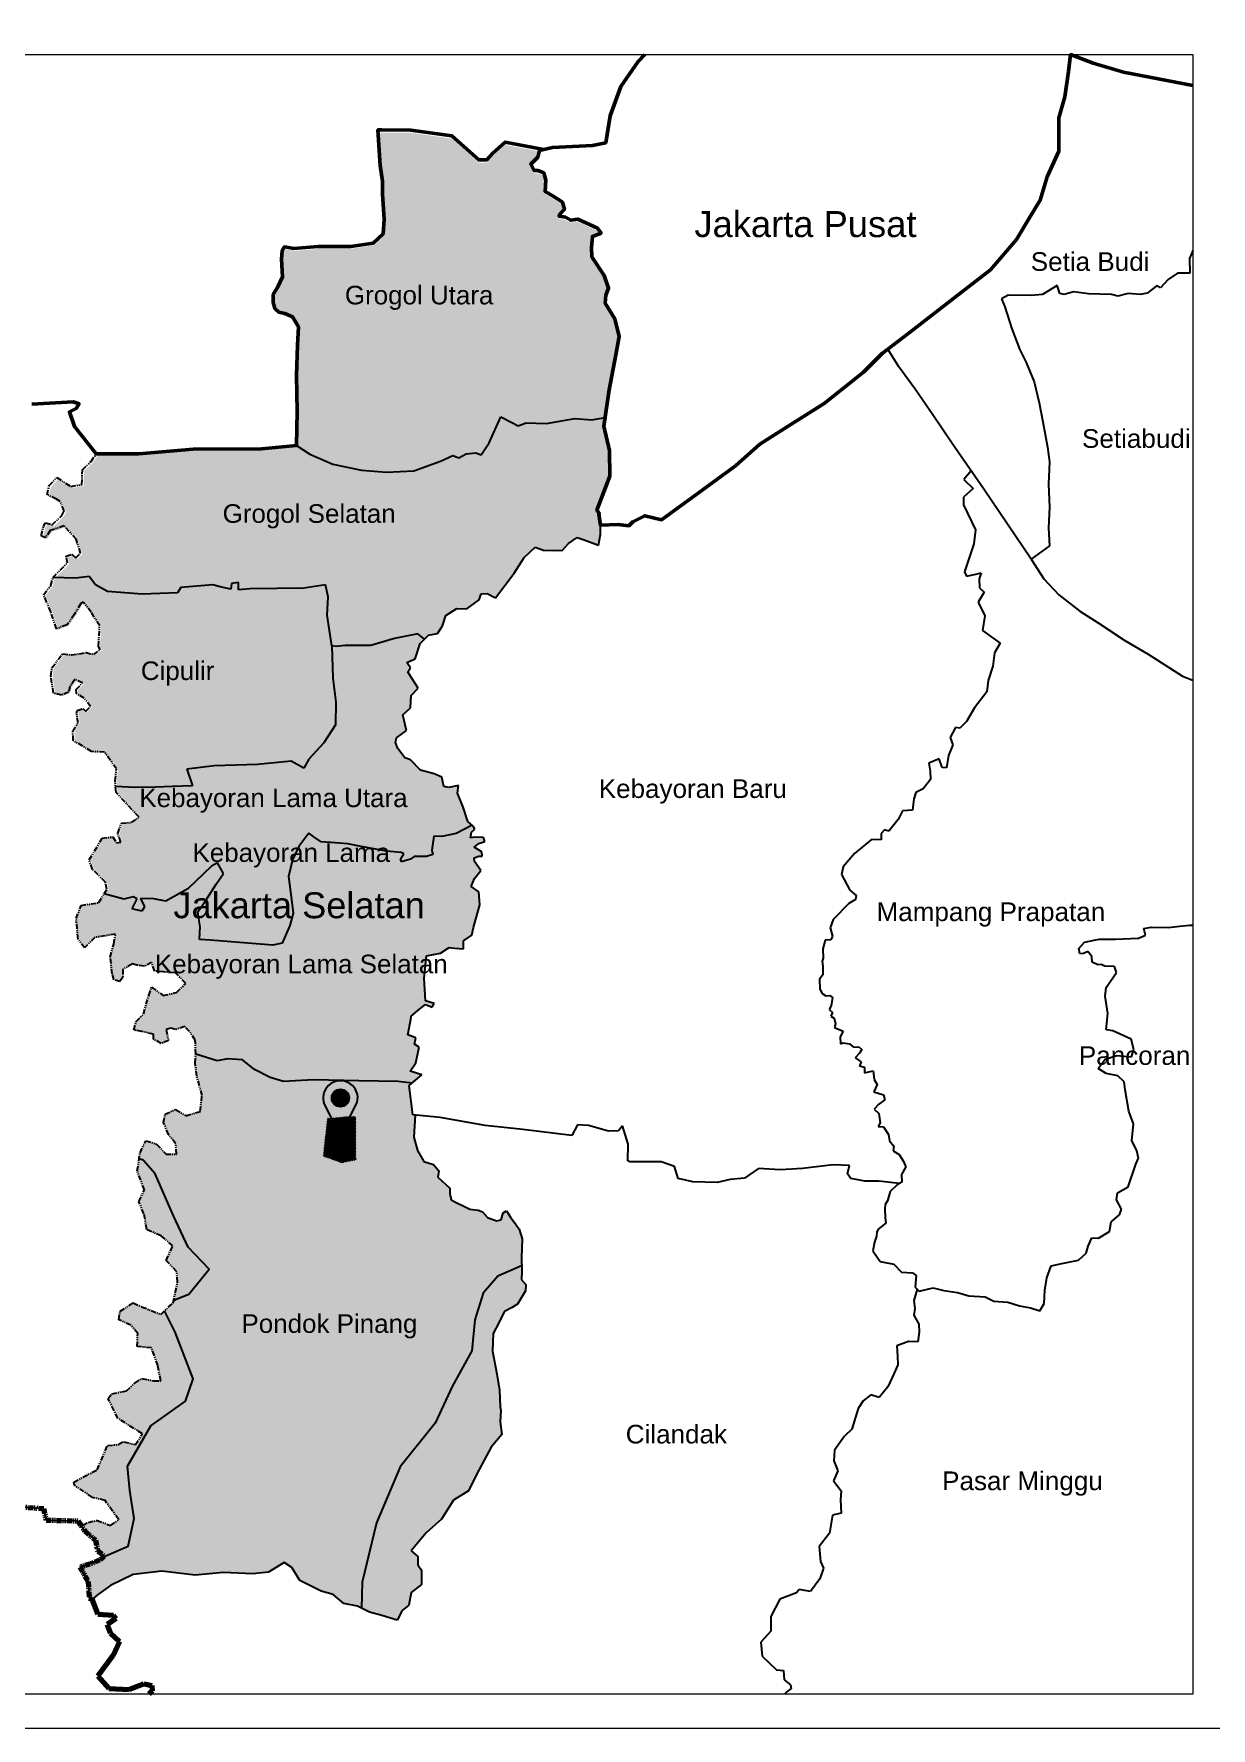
# Model space of a CAD drawing. Header units: millimetres. Extents: x 1190 to 1865, y 1371 to 1788.
# Drawn here: x 1344.4 to 1487.5, y 1370.9 to 1576.7 of the extents above; entities that cross this region are included whole.
import ezdxf

# ---------------------------------------------------------------- set-up
doc = ezdxf.new("R2010")
doc.units = ezdxf.units.MM
doc.header["$MEASUREMENT"] = 0
doc.linetypes.add('ACAD_ISO14W100', pattern=[24, 12, -3, 0, -3, 0, -3, 0, -3])
doc.linetypes.add('PHANTOM2', pattern=[1.25, 0.625, -0.125, 0.125, -0.125, 0.125, -0.125])
for name, color, linetype in [('Batas Desa', 7, 'ACAD_ISO14W100'), ('Batas Wilayah', 7, 'PHANTOM2'), ('Bbatas Provinsi', 7, 'PHANTOM2')]:
    doc.layers.add(name, color=color, linetype=linetype)
doc.layers.add('Batas Luar', color=7, linetype='Continuous', lineweight=20)
doc.styles.get("Standard").update_dxf_attribs({"font": 'arial.ttf'})

msp = doc.modelspace()

# ---------------------------------------------------------------- hatches: boundary and pattern name
h = msp.add_hatch(color=3)
h.dxf.hatch_style = 1
h.paths.add_polyline_path([(1415.48, 1539.74), (1414.96, 1541.85), (1413.76, 1543.77), (1413.86, 1544.75), (1414.19, 1545.58), (1413.67, 1547.11), (1412.17, 1549.39), (1412.14, 1550.5), (1412.23, 1551.85), (1413.27, 1552.24), (1412.84, 1552.83), (1410.48, 1553.93), (1409.62, 1553.81), (1408.97, 1554.17), (1408.21, 1554.3), (1408.33, 1554.57), (1408.85, 1555.12), (1408.61, 1555.98), (1407.5, 1556.73), (1406.52, 1557.29), (1406.61, 1558.67), (1406.33, 1559.52), (1405.63, 1559.8), (1405.2, 1559.8), (1404.77, 1560.57), (1405.63, 1561.45), (1405.9, 1562.46), (1404.2, 1562.78), (1401.68, 1563.25), (1400.16, 1561.88), (1399.44, 1561.11), (1398.47, 1561.1), (1395.22, 1564.02), (1390.24, 1564.72), (1386.75, 1564.74), (1386.27, 1564.74), (1386.55, 1560.4), (1386.81, 1558.51), (1386.83, 1556.95), (1387.02, 1553.92), (1386.91, 1552.16), (1385.68, 1551.05), (1382.98, 1550.63), (1379.04, 1550.63), (1376.09, 1550.37), (1374.95, 1550.56), (1374.68, 1550.15), (1374.6, 1549.1), (1374.72, 1546.95), (1374.16, 1545.72), (1373.6, 1544.81), (1373.6, 1543.83), (1373.77, 1543.13), (1374.26, 1542.68), (1375, 1542.5), (1375.94, 1542.12), (1376.65, 1540.89), (1376.54, 1538.69), (1376.41, 1535.03), (1376.48, 1530.65), (1376.4, 1526.55), (1378.03, 1525.49), (1380.81, 1524.28), (1384.29, 1523.56), (1387.29, 1523.29), (1390.6, 1523.49), (1393.84, 1524.64), (1395.32, 1525.32), (1396.05, 1525.03), (1396.97, 1525.52), (1398.12, 1525.67), (1398.76, 1525.41), (1399.75, 1526.88), (1401.16, 1529.99), (1402.48, 1529.33), (1403.23, 1528.94), (1404.23, 1529.29), (1406.7, 1529.2), (1410.11, 1529.8), (1412.17, 1529.64), (1413.76, 1529.95), (1414.27, 1533.27), (1415.08, 1537.5)])
h.paths.add_polyline_path([(1413.22, 1516.88), (1413, 1518.22), (1413.05, 1518.35), (1412.79, 1518.71), (1414.34, 1522.82), (1414.31, 1525.95), (1413.6, 1528.9), (1413.76, 1529.95), (1412.17, 1529.64), (1410.11, 1529.8), (1406.7, 1529.2), (1404.23, 1529.29), (1403.23, 1528.94), (1402.48, 1529.33), (1401.16, 1529.99), (1399.75, 1526.88), (1398.76, 1525.41), (1398.12, 1525.67), (1396.97, 1525.52), (1396.05, 1525.03), (1395.32, 1525.32), (1393.84, 1524.64), (1390.6, 1523.49), (1387.29, 1523.29), (1384.29, 1523.56), (1380.81, 1524.28), (1378.03, 1525.49), (1376.4, 1526.55), (1372.16, 1526.15), (1363.92, 1526.08), (1357.32, 1525.55), (1352.16, 1525.52), (1351.55, 1524.61), (1350.5, 1523.62), (1350.44, 1521.81), (1349.1, 1521.58), (1347.41, 1522.68), (1346.48, 1521.69), (1346.24, 1520.59), (1347.35, 1520.06), (1347.82, 1519.77), (1348.32, 1518.62), (1348.02, 1518.07), (1346.86, 1516.94), (1346.05, 1517.2), (1345.8, 1516.73), (1345.51, 1515.6), (1346.02, 1515.38), (1346.6, 1516.25), (1348.32, 1516.8), (1349.74, 1515.2), (1350.29, 1513.52), (1349.7, 1512.94), (1349.23, 1513.37), (1348.53, 1513.15), (1348.68, 1512.32), (1346.94, 1510.59), (1349.65, 1510.48), (1351.3, 1510.68), (1352.07, 1509.69), (1353.53, 1508.86), (1357.75, 1508.56), (1362.01, 1508.71), (1362.4, 1509.35), (1366.3, 1509.66), (1367.19, 1509.44), (1368.45, 1509.17), (1368.54, 1509.86), (1369.38, 1509.95), (1369.38, 1509.08), (1370.78, 1509.19), (1377.32, 1509.3), (1379.93, 1509.66), (1380.26, 1508.22), (1380.15, 1506.01), (1380.7, 1502.31), (1381.21, 1502.22), (1382.32, 1502.35), (1383.73, 1502.35), (1385.43, 1502.35), (1388.29, 1503.19), (1391.11, 1503.76), (1391.9, 1503.09), (1392.41, 1503.61), (1393.47, 1503.8), (1394.07, 1504.7), (1394.47, 1505.99), (1395.83, 1506.82), (1397.03, 1506.76), (1398.52, 1507.86), (1398.75, 1508.58), (1399.48, 1508.65), (1400.51, 1508.09), (1402.76, 1511.1), (1403.96, 1512.97), (1405.29, 1514.23), (1406.31, 1513.87), (1408.57, 1513.83), (1409.33, 1514.69), (1410.39, 1515.42), (1411.25, 1515.12), (1412.98, 1514.46), (1413.21, 1515.79)])
h.paths.add_polyline_path([(1380.7, 1502.31), (1380.15, 1506.01), (1380.26, 1508.22), (1379.93, 1509.66), (1377.32, 1509.3), (1370.78, 1509.19), (1369.38, 1509.08), (1369.38, 1509.95), (1368.54, 1509.86), (1368.45, 1509.17), (1367.19, 1509.44), (1366.3, 1509.66), (1362.4, 1509.35), (1362.01, 1508.71), (1357.75, 1508.56), (1353.53, 1508.86), (1352.07, 1509.69), (1351.3, 1510.68), (1349.65, 1510.48), (1346.94, 1510.59), (1346.69, 1509.61), (1345.81, 1508.52), (1346.69, 1506.4), (1347.34, 1504.36), (1348.65, 1504.84), (1349.53, 1506.11), (1350.29, 1507.42), (1350.59, 1507.61), (1351.57, 1506.37), (1352.59, 1504.73), (1352.44, 1502.25), (1352.66, 1501.82), (1351.86, 1501.27), (1350.91, 1501.49), (1350.15, 1501.34), (1349.16, 1501.2), (1348.11, 1501.34), (1346.81, 1499.64), (1346.69, 1498.6), (1347, 1496.55), (1347.98, 1496.34), (1348.83, 1496.68), (1349, 1497.36), (1349.58, 1498.23), (1350.52, 1497.81), (1349.75, 1497.03), (1349.77, 1496.53), (1350.73, 1495.95), (1351.49, 1494.96), (1350.91, 1494.38), (1350.56, 1494.73), (1349.86, 1494.49), (1349.8, 1494.15), (1349.98, 1492.98), (1349.34, 1492), (1349.4, 1490.84), (1351.61, 1489.5), (1353.18, 1489.44), (1354.63, 1487.41), (1354.45, 1485.96), (1354.51, 1485.26), (1356.91, 1485.14), (1359.38, 1485.21), (1361.41, 1485.27), (1363.81, 1485.34), (1363.12, 1487.36), (1366.44, 1487.78), (1371.68, 1487.94), (1375.78, 1488.36), (1377.29, 1487.49), (1377.92, 1488.57), (1379.74, 1490.58), (1381.15, 1492.72), (1381.17, 1495.47), (1380.8, 1498.38)])
h.paths.add_polyline_path([(1396.01, 1485.4), (1394.85, 1485.14), (1394.26, 1485.3), (1394, 1486.4), (1393.1, 1486.83), (1391.41, 1487.25), (1390.2, 1488.51), (1389.51, 1488.72), (1388.67, 1489.89), (1388.4, 1490.62), (1388.51, 1491.15), (1389.72, 1492.05), (1389.3, 1493.95), (1390.21, 1494.79), (1390.29, 1496.27), (1391.12, 1497.19), (1390.4, 1498.29), (1389.9, 1499.14), (1390.23, 1499.64), (1389.77, 1500.28), (1390.77, 1500.71), (1391.39, 1502.58), (1391.9, 1503.09), (1391.11, 1503.76), (1388.29, 1503.19), (1385.43, 1502.35), (1383.73, 1502.35), (1382.32, 1502.35), (1381.21, 1502.22), (1380.7, 1502.31), (1380.8, 1498.38), (1381.17, 1495.47), (1381.15, 1492.72), (1379.74, 1490.58), (1377.92, 1488.57), (1377.29, 1487.49), (1375.78, 1488.36), (1371.68, 1487.94), (1366.44, 1487.78), (1363.12, 1487.36), (1363.81, 1485.34), (1361.41, 1485.27), (1359.38, 1485.21), (1356.91, 1485.14), (1354.51, 1485.26), (1354.57, 1484.57), (1357.36, 1481.56), (1356.43, 1480.92), (1355.21, 1480.86), (1354.81, 1479.59), (1355.15, 1478.54), (1354.63, 1478.48), (1354.17, 1479.18), (1352.89, 1479), (1351.32, 1476.39), (1351.72, 1475.23), (1353.29, 1473.72), (1353.47, 1472.85), (1353.12, 1472.28), (1355.51, 1471.65), (1356.62, 1471.94), (1357.15, 1471.68), (1356.54, 1470.46), (1357.68, 1470.21), (1358.03, 1470.72), (1357.52, 1471.72), (1359.16, 1471.7), (1360.59, 1471.4), (1363.25, 1472.92), (1366.1, 1475.62), (1366.84, 1476.05), (1367.59, 1474.76), (1366.7, 1473.44), (1365.46, 1471.57), (1364.48, 1470.1), (1364.77, 1468.28), (1364.65, 1466.78), (1366.01, 1466.67), (1369.98, 1466.36), (1373.56, 1466.08), (1374.68, 1466.34), (1375.59, 1468.44), (1376.02, 1469.93), (1375.85, 1471.28), (1375.45, 1474.39), (1375.93, 1476.42), (1376.71, 1478.02), (1377.89, 1479.65), (1378.49, 1479.21), (1379.38, 1478.56), (1381.07, 1478.45), (1382.62, 1478.34), (1384.03, 1478.07), (1387.3, 1477.44), (1389.09, 1477.3), (1389.39, 1477.11), (1389.02, 1476.51), (1389.11, 1476.18), (1390.23, 1476.5), (1390.65, 1476.81), (1392.14, 1476.82), (1392.93, 1477.04), (1392.79, 1477.57), (1393.05, 1479.25), (1393.99, 1479.24), (1395.76, 1479.59), (1397.68, 1480.59), (1397.17, 1481.06), (1396.59, 1482.76), (1395.9, 1484.45)])
h = msp.add_hatch(color=3)
h.dxf.hatch_style = 1
h.paths.add_polyline_path([(1392.13, 1464.74), (1393.82, 1465.06), (1394.88, 1465.75), (1395.52, 1465.64), (1396.63, 1465.59), (1396.63, 1466.54), (1397.63, 1467.23), (1397.85, 1468.16), (1398.6, 1470.91), (1398.49, 1472.49), (1397.54, 1473.13), (1397.96, 1474.13), (1398.75, 1475.09), (1397.96, 1476.2), (1397.91, 1476.62), (1398.49, 1476.83), (1398.91, 1476.83), (1398.86, 1477.36), (1397.91, 1477.94), (1398.49, 1478.36), (1399.23, 1478.63), (1399.07, 1479.1), (1397.96, 1479.16), (1397.48, 1479.05), (1397.59, 1479.74), (1398.01, 1480.11), (1397.8, 1480.48), (1397.68, 1480.59), (1395.75, 1479.59), (1393.98, 1479.23), (1393.04, 1479.25), (1392.77, 1477.56), (1392.91, 1477.03), (1392.12, 1476.81), (1390.62, 1476.79), (1390.2, 1476.48), (1389.08, 1476.16), (1388.98, 1476.49), (1389.36, 1477.1), (1389.05, 1477.29), (1387.25, 1477.42), (1383.97, 1478.06), (1382.56, 1478.33), (1381.01, 1478.44), (1379.31, 1478.56), (1378.42, 1479.2), (1377.81, 1479.64), (1376.62, 1478.01), (1375.84, 1476.4), (1375.36, 1474.37), (1375.76, 1471.24), (1375.94, 1469.89), (1375.51, 1468.39), (1374.59, 1466.28), (1373.46, 1466.02), (1369.87, 1466.3), (1365.88, 1466.62), (1364.52, 1466.72), (1364.64, 1468.23), (1364.34, 1470.06), (1365.33, 1471.54), (1366.58, 1473.41), (1367.47, 1474.74), (1366.72, 1476.03), (1365.98, 1475.6), (1363.11, 1472.88), (1360.44, 1471.36), (1359, 1471.66), (1357.36, 1471.69), (1357.87, 1470.68), (1357.52, 1470.16), (1356.37, 1470.42), (1356.98, 1471.64), (1356.46, 1471.9), (1355.34, 1471.62), (1352.94, 1472.25), (1352.3, 1471.19), (1350.14, 1470.84), (1349.55, 1469.26), (1349.79, 1466.76), (1350.55, 1465.68), (1351.83, 1466.96), (1354.34, 1467.37), (1354.11, 1466.15), (1353.7, 1464.57), (1353.93, 1462.53), (1354.11, 1461.83), (1354.87, 1461.6), (1355.22, 1462.12), (1355.22, 1463.06), (1356.38, 1463.76), (1356.91, 1463.58), (1357.84, 1463.46), (1358.72, 1463.93), (1359.07, 1462.88), (1360.12, 1462.76), (1361.64, 1462.65), (1362.86, 1461.37), (1361.76, 1460.26), (1360.12, 1459.91), (1358.72, 1460.9), (1358.37, 1459.91), (1357.73, 1457.63), (1356.85, 1456.76), (1356.56, 1455.71), (1357.55, 1455.54), (1358.95, 1455.19), (1358.95, 1454.6), (1359.89, 1454.08), (1360.76, 1454.43), (1360.47, 1455.77), (1361.05, 1455.94), (1361.64, 1455.77), (1362.75, 1456.12), (1363.33, 1455.54), (1364.03, 1454.49), (1364.09, 1452.77), (1366.7, 1451.95), (1367.96, 1452.19), (1369.77, 1452.1), (1371.22, 1450.93), (1373.14, 1449.95), (1374.76, 1449.45), (1378.41, 1449.65), (1383.89, 1449.54), (1388.69, 1449.45), (1390.37, 1449.25), (1391.56, 1450.28), (1390.13, 1450.7), (1390.82, 1451.71), (1391.24, 1453.61), (1390.66, 1453.98), (1390.82, 1454.77), (1389.87, 1455.14), (1390.22, 1456.97), (1390.27, 1457.39), (1391.33, 1458.29), (1392.02, 1458.82), (1392.81, 1458.5), (1393.08, 1458.92), (1392.02, 1459.24), (1391.86, 1461.99)])
h = msp.add_hatch(color=1)
h.dxf.hatch_style = 1
h.paths.add_polyline_path([(1383.71, 1446.94, 1.282095), (1379.63, 1446.94), (1381.67, 1442.85)])
h.paths.add_polyline_path([(1380.61, 1447.45, -1), (1382.72, 1447.45, -1)], flags=16)
at = {"true_color": 0xffffff}
h = msp.add_hatch(color=7, dxfattribs=at)
h.dxf.hatch_style = 1
h.paths.add_polyline_path([(1380.61, 1447.45, 1), (1382.72, 1447.45, 1)])
at = {"layer": 'Batas Wilayah', "linetype": 'ByBlock'}
h = msp.add_hatch(color=3, dxfattribs=at)
h.dxf.hatch_style = 1
h.paths.add_polyline_path([(1399, 1423.72), (1400.78, 1425.8), (1403.69, 1427.05), (1403.67, 1428.01), (1403.77, 1430.32), (1403.39, 1431.5), (1403.02, 1432.04), (1402.34, 1432.98), (1401.84, 1433.74), (1401.44, 1433.51), (1401.21, 1432.65), (1400.64, 1432.52), (1399.55, 1432.91), (1398.94, 1433.61), (1398.41, 1433.81), (1397.38, 1433.94), (1396.73, 1434.28), (1395.73, 1434.74), (1395.12, 1435.07), (1394.97, 1435.83), (1394.95, 1436.5), (1393.52, 1437.85), (1393.62, 1438.61), (1392.97, 1439.38), (1391.82, 1439.74), (1391.02, 1441.07), (1390.58, 1442.7), (1390.75, 1445.39), (1390.45, 1445.41), (1390.02, 1448.96), (1390.37, 1449.25), (1388.69, 1449.45), (1383.89, 1449.54), (1378.41, 1449.65), (1374.76, 1449.45), (1373.14, 1449.95), (1371.22, 1450.93), (1369.77, 1452.1), (1367.96, 1452.19), (1366.7, 1451.95), (1364.09, 1452.77), (1364.03, 1451.67), (1364.21, 1450.09), (1364.85, 1447.74), (1364.62, 1445.82), (1362.87, 1445.29), (1361.64, 1446.05), (1360.36, 1445.47), (1360.18, 1444.48), (1360.76, 1443.02), (1361.64, 1441.91), (1361.76, 1440.63), (1360.47, 1440.63), (1359.31, 1441.85), (1358.02, 1442.26), (1357.32, 1440.8), (1357.2, 1440.07), (1357.71, 1439.9), (1359.16, 1438.25), (1361.37, 1433.15), (1363.16, 1429.33), (1365.71, 1426.64), (1363.23, 1423.61), (1361.72, 1422.99), (1361.36, 1422.71), (1361.32, 1422.56), (1360.3, 1421.6), (1361.58, 1418.99), (1363.79, 1413.32), (1362.82, 1410.63), (1358.61, 1407.6), (1355.79, 1402.71), (1356.06, 1399.75), (1356.61, 1396.37), (1355.86, 1393), (1352.97, 1391.75), (1352.39, 1391.28), (1351.23, 1390.81), (1350, 1390.45), (1351.01, 1388.69), (1351.12, 1386.67), (1351.48, 1386.5), (1351.9, 1386.88), (1352.13, 1387.09), (1353.74, 1388.22), (1356.49, 1389.57), (1359.98, 1389.94), (1364.02, 1389.46), (1367.44, 1389.8), (1370.99, 1389.64), (1372.93, 1389.85), (1374.81, 1391.03), (1375.78, 1390.39), (1376.75, 1388.83), (1379.33, 1387.54), (1380.78, 1387.11), (1382.07, 1386.04), (1383.74, 1385.71), (1384.22, 1385.46), (1384.29, 1388.62), (1386.07, 1395.83), (1388.91, 1402.63), (1393.17, 1407.93), (1395.26, 1412.38), (1397.65, 1416.72), (1398, 1420.5)])
at = {"layer": 'Batas Wilayah'}
h = msp.add_hatch(dxfattribs=at)
h.set_pattern_fill('ANSI31', color=8, scale=0.990181)
h.set_pattern_definition([(45, (7008.30723, -625.32569), (-0.0875204383, 0.0875204383), [])])
h.paths.add_polyline_path([(1383.56, 1445.2), (1382.51, 1445.2), (1380.11, 1444.96), (1379.61, 1440.4), (1381.83, 1439.6), (1383.56, 1439.97)])
at = {"layer": 'Batas Wilayah', "true_color": 0xf8d731}
h = msp.add_hatch(color=40, dxfattribs=at)
h.dxf.hatch_style = 1
h.paths.add_polyline_path([(1363.16, 1429.33), (1361.37, 1433.15), (1359.16, 1438.25), (1357.71, 1439.9), (1357.2, 1440.07), (1356.97, 1438.59), (1357.85, 1436.29), (1357.15, 1434.89), (1357.79, 1433.38), (1358.14, 1431.45), (1359.89, 1430.7), (1361.29, 1429.47), (1360.47, 1427.72), (1361.76, 1426.38), (1361.88, 1425.07), (1361.36, 1422.71), (1361.72, 1422.99), (1363.23, 1423.61), (1365.71, 1426.64)])
h = msp.add_hatch(color=40, dxfattribs=at)
h.dxf.hatch_style = 1
h.paths.add_polyline_path([(1399.98, 1405.03), (1401.27, 1406.57), (1401.1, 1408.11), (1401.18, 1409.48), (1401.1, 1409.91), (1401.01, 1411.97), (1400.67, 1413.94), (1400.15, 1416.68), (1400.24, 1418.82), (1400.94, 1420.13), (1401.23, 1420.83), (1401.61, 1421.5), (1402.45, 1421.96), (1403.18, 1422.42), (1404.15, 1424.04), (1404.19, 1424.8), (1403.69, 1425.37), (1403.71, 1426.44), (1403.69, 1427.05), (1400.78, 1425.8), (1399, 1423.72), (1398, 1420.5), (1397.65, 1416.72), (1395.26, 1412.38), (1393.17, 1407.93), (1388.91, 1402.63), (1386.07, 1395.83), (1384.29, 1388.62), (1384.22, 1385.46), (1385.19, 1384.96), (1386.7, 1384.59), (1388.58, 1383.99), (1389.17, 1385.18), (1389.98, 1385.82), (1390.25, 1387.38), (1391.54, 1388.35), (1391.54, 1390.07), (1391.06, 1390.71), (1391.06, 1391.73), (1390.25, 1392.43), (1392.08, 1394.63), (1393.97, 1396.29), (1395.43, 1398.6), (1397.23, 1399.71), (1398.26, 1401.77)])
h = msp.add_hatch(color=40, dxfattribs=at)
h.dxf.hatch_style = 1
h.paths.add_polyline_path([(1355.79, 1402.71), (1358.61, 1407.6), (1362.82, 1410.63), (1363.79, 1413.32), (1361.58, 1418.99), (1360.3, 1421.6), (1359.84, 1421.16), (1357.51, 1422.09), (1356.49, 1422.56), (1354.9, 1421.54), (1354.72, 1420.51), (1356.21, 1419.86), (1357.04, 1418.84), (1356.95, 1417.26), (1358.72, 1417.08), (1359.46, 1414.94), (1359.84, 1413.08), (1359, 1413.08), (1357.51, 1413.36), (1356.67, 1412.8), (1355.65, 1411.87), (1353.88, 1411.5), (1353.42, 1410.94), (1354.16, 1409.46), (1354.63, 1408.53), (1357.62, 1406.63), (1356.75, 1405.33), (1355.29, 1405.69), (1354.67, 1405.36), (1353.36, 1405.22), (1352.09, 1402.27), (1349.25, 1400.78), (1349.36, 1400.38), (1351.54, 1398.93), (1353.07, 1398.53), (1354.74, 1396.2), (1353.73, 1395.51), (1352.09, 1396.13), (1351, 1395.87), (1350.34, 1395.53), (1350.19, 1395.42), (1350.61, 1394.83), (1351.88, 1393.74), (1352.17, 1392.4), (1352.97, 1391.75), (1355.86, 1393), (1356.61, 1396.37), (1356.06, 1399.75)])

# ---------------------------------------------------------------- linework, layer by layer
for points in [[(1381.67, 1442.85), (1379.63, 1446.94)], [(1381.67, 1442.85), (1383.71, 1446.94)], [(1361.36, 1422.71), (1361.72, 1422.99), (1363.23, 1423.61), (1365.71, 1426.64), (1363.16, 1429.33), (1361.37, 1433.15), (1359.16, 1438.25), (1357.71, 1439.9), (1357.2, 1440.07)], [(1403.69, 1427.05), (1400.78, 1425.8), (1399, 1423.72), (1398, 1420.5), (1397.65, 1416.72), (1395.26, 1412.38), (1393.17, 1407.93), (1388.91, 1402.63), (1386.07, 1395.83), (1384.29, 1388.62), (1384.22, 1385.46)], [(1352.97, 1391.75), (1355.86, 1393), (1356.61, 1396.37), (1356.06, 1399.75), (1355.79, 1402.71), (1358.61, 1407.6), (1362.82, 1410.63), (1363.79, 1413.32), (1361.58, 1418.99), (1360.3, 1421.6)]]:
    msp.add_lwpolyline(points)
msp.add_circle((1381.67, 1447.45), 1.06)
msp.add_arc((1381.67, 1447.45), 2.1, 345.9066, 194.0934)
at = {"layer": 'Batas Desa', "ltscale": 100}
for points in [[(1406.41, 1562.7), (1404.23, 1563.11), (1401.7, 1563.58), (1400.17, 1562.21), (1399.45, 1561.44), (1398.47, 1561.43), (1395.21, 1564.36), (1390.21, 1565.06), (1386.7, 1565.08), (1386.22, 1565.08), (1386.5, 1560.73), (1386.77, 1558.83), (1386.79, 1557.26), (1386.97, 1554.22), (1386.86, 1552.46), (1385.63, 1551.33), (1382.92, 1550.92), (1378.96, 1550.92), (1376, 1550.65), (1374.86, 1550.85), (1374.59, 1550.43), (1374.5, 1549.37), (1374.63, 1547.22), (1374.06, 1545.99), (1373.5, 1545.07), (1373.5, 1544.09), (1373.68, 1543.39), (1374.17, 1542.93), (1374.91, 1542.75), (1375.86, 1542.37), (1376.56, 1541.14), (1376.46, 1538.92), (1376.32, 1535.25), (1376.39, 1530.85), (1376.32, 1526.74), (1377.95, 1525.68), (1380.74, 1524.46), (1384.24, 1523.73), (1387.25, 1523.47), (1390.57, 1523.66), (1393.83, 1524.81), (1395.31, 1525.5), (1396.04, 1525.21), (1396.97, 1525.7), (1398.12, 1525.85), (1398.77, 1525.59), (1399.76, 1527.07), (1401.18, 1530.2), (1402.5, 1529.53), (1403.26, 1529.13), (1404.25, 1529.49), (1406.73, 1529.4), (1410.17, 1530), (1412.23, 1529.84), (1413.83, 1530.15)], [(1391.88, 1503.18), (1391.08, 1503.85), (1388.25, 1503.29), (1385.38, 1502.44), (1383.68, 1502.44), (1382.26, 1502.44), (1381.14, 1502.31), (1380.63, 1502.4), (1380.07, 1506.11), (1380.19, 1508.34), (1379.86, 1509.78), (1377.24, 1509.41), (1370.67, 1509.3), (1369.26, 1509.19), (1369.26, 1510.07), (1368.42, 1509.98), (1368.33, 1509.28), (1367.06, 1509.55), (1366.18, 1509.78), (1362.26, 1509.46), (1361.87, 1508.83), (1357.59, 1508.67), (1353.35, 1508.97), (1351.88, 1509.81), (1351.11, 1510.81), (1349.46, 1510.6), (1346.73, 1510.71)], [(1380.63, 1502.4), (1380.73, 1498.45), (1381.1, 1495.53), (1381.08, 1492.77), (1379.67, 1490.62), (1377.84, 1488.6), (1377.21, 1487.52), (1375.7, 1488.39), (1371.57, 1487.97), (1366.32, 1487.81), (1362.98, 1487.39), (1363.67, 1485.36), (1361.27, 1485.29), (1359.22, 1485.23), (1356.74, 1485.16), (1354.34, 1485.28)], [(1397.68, 1480.59), (1395.75, 1479.59), (1393.98, 1479.23), (1393.04, 1479.25), (1392.77, 1477.56), (1392.91, 1477.03), (1392.12, 1476.81), (1390.62, 1476.79), (1390.2, 1476.48), (1389.08, 1476.16), (1388.98, 1476.49), (1389.36, 1477.1), (1389.05, 1477.29), (1387.25, 1477.42), (1383.97, 1478.06), (1382.56, 1478.33), (1381.01, 1478.44), (1379.31, 1478.56), (1378.42, 1479.2), (1377.81, 1479.64), (1376.62, 1478.01), (1375.84, 1476.4), (1375.36, 1474.37), (1375.76, 1471.24), (1375.94, 1469.89), (1375.51, 1468.39), (1374.59, 1466.28), (1373.46, 1466.02), (1369.87, 1466.3), (1365.88, 1466.62), (1364.52, 1466.72), (1364.64, 1468.23), (1364.34, 1470.06), (1365.33, 1471.54), (1366.58, 1473.41), (1367.47, 1474.74), (1366.72, 1476.03), (1365.98, 1475.6), (1363.11, 1472.88), (1360.44, 1471.36), (1359, 1471.66), (1357.36, 1471.69), (1357.87, 1470.68), (1357.52, 1470.16), (1356.37, 1470.42), (1356.98, 1471.64), (1356.46, 1471.9), (1355.34, 1471.62), (1352.94, 1472.25)], [(1390.37, 1449.25), (1388.69, 1449.45), (1383.89, 1449.54), (1378.41, 1449.65), (1374.76, 1449.45), (1373.14, 1449.95), (1371.22, 1450.93), (1369.77, 1452.1), (1367.96, 1452.19), (1366.7, 1451.95), (1364.09, 1452.77)]]:
    msp.add_lwpolyline(points, dxfattribs=at)
at = {"layer": 'Batas Luar'}
for points in [[(1568.21, 1579.26), (1271.22, 1579.26), (1271.22, 1370.89), (1568.21, 1370.89)], [(1275.58, 1574.22), (1485.26, 1574.22), (1485.26, 1375.01), (1275.58, 1375.01)]]:
    msp.add_lwpolyline(points, close=True, dxfattribs=at)
at = {"layer": 'Batas Wilayah', "color": 251, "linetype": 'ByBlock', "lineweight": 50, "ltscale": 3500, "true_color": 0x636466}
msp.add_lwpolyline([(1485.26, 1570.47), (1476.83, 1572.08), (1473.17, 1573.18), (1470.42, 1574.22), (1470.14, 1572.16), (1469.73, 1569.1), (1468.98, 1566.53), (1468.98, 1562.48), (1467.58, 1559.36), (1466.72, 1556.53), (1465.47, 1554.46), (1463.84, 1551.76), (1460.66, 1548.06), (1456.23, 1544.64), (1451.3, 1540.84), (1447.51, 1537.91), (1445.23, 1535.63), (1440.47, 1531.83), (1436.1, 1529.09), (1432.64, 1526.91), (1429.68, 1524.27), (1425.74, 1521.39), (1421.73, 1518.46), (1420.7, 1517.71), (1418.66, 1518.19), (1417.22, 1517.46), (1416.73, 1516.97), (1415.42, 1517.12), (1413.29, 1517.03), (1413.06, 1518.37), (1413.12, 1518.5), (1412.85, 1518.87), (1414.41, 1522.99), (1414.38, 1526.14), (1413.67, 1529.09), (1414.34, 1533.48), (1415.16, 1537.73), (1415.56, 1539.98), (1415.03, 1542.1), (1413.83, 1544.03), (1413.92, 1545.01), (1414.26, 1545.84), (1413.74, 1547.38), (1412.23, 1549.67), (1412.2, 1550.78), (1412.29, 1552.13), (1413.34, 1552.54), (1412.9, 1553.12), (1410.53, 1554.23), (1409.67, 1554.1), (1409.02, 1554.47), (1408.25, 1554.6), (1408.37, 1554.87), (1408.9, 1555.43), (1408.65, 1556.29), (1407.54, 1557.04), (1406.55, 1557.6), (1406.65, 1558.98), (1406.37, 1559.84), (1405.66, 1560.12), (1405.23, 1560.12), (1404.8, 1560.89), (1405.66, 1561.78), (1405.88, 1562.58), (1407.45, 1562.92), (1412.32, 1563.17), (1413.92, 1563.51), (1414.44, 1566.79), (1415.74, 1570.33), (1417.87, 1573.4), (1418.68, 1574.22)], dxfattribs=at)
at = {"layer": 'Batas Wilayah', "ltscale": 3500}
for points in [[(1485.26, 1570.47), (1476.83, 1572.08), (1473.17, 1573.18), (1470.42, 1574.22), (1470.14, 1572.16), (1469.73, 1569.1), (1468.98, 1566.53), (1468.98, 1562.48), (1467.58, 1559.36), (1466.72, 1556.53), (1465.47, 1554.46), (1463.84, 1551.76), (1460.66, 1548.06), (1456.23, 1544.64), (1451.3, 1540.84), (1447.51, 1537.91), (1445.23, 1535.63), (1440.47, 1531.83), (1436.1, 1529.09), (1432.64, 1526.91), (1429.68, 1524.27), (1425.74, 1521.39), (1421.73, 1518.46), (1420.7, 1517.71), (1418.66, 1518.19), (1417.22, 1517.46), (1416.73, 1516.97), (1415.42, 1517.12), (1413.29, 1517.03), (1413.06, 1518.37), (1413.12, 1518.5), (1412.85, 1518.87), (1414.41, 1522.99), (1414.38, 1526.14), (1413.67, 1529.09), (1414.34, 1533.48), (1415.16, 1537.73), (1415.56, 1539.98), (1415.03, 1542.1), (1413.83, 1544.03), (1413.92, 1545.01), (1414.26, 1545.84), (1413.74, 1547.38), (1412.23, 1549.67), (1412.2, 1550.78), (1412.29, 1552.13), (1413.34, 1552.54), (1412.9, 1553.12), (1410.53, 1554.23), (1409.67, 1554.1), (1409.02, 1554.47), (1408.25, 1554.6), (1408.37, 1554.87), (1408.9, 1555.43), (1408.65, 1556.29), (1407.54, 1557.04), (1406.55, 1557.6), (1406.65, 1558.98), (1406.37, 1559.84), (1405.66, 1560.12), (1405.23, 1560.12), (1404.8, 1560.89), (1405.66, 1561.78), (1405.88, 1562.58), (1407.45, 1562.92), (1412.32, 1563.17), (1413.92, 1563.51), (1414.44, 1566.79), (1415.74, 1570.33), (1417.87, 1573.4), (1418.68, 1574.22)], [(1485.26, 1550.42), (1484.85, 1549.44), (1484.89, 1547.65), (1483.42, 1547.67), (1482.26, 1546.89), (1481.36, 1545.9), (1480.93, 1546.15), (1479.72, 1545.24), (1478.87, 1545.09), (1477.42, 1545.18), (1476.16, 1544.89), (1475.38, 1545.07), (1472.59, 1545.15), (1470.76, 1545.4), (1469.65, 1545.07), (1469.09, 1545.18), (1468.78, 1546.18), (1466.98, 1545.07), (1465.68, 1544.95), (1462.81, 1544.99), (1462.03, 1544.56), (1462.44, 1543.57), (1463.26, 1540.89), (1464.25, 1538.36), (1465, 1536.82), (1466, 1534.48), (1466.59, 1531.93), (1467.02, 1529.62), (1467.62, 1526.51), (1467.84, 1524.75), (1467.74, 1522.03), (1467.84, 1519.23), (1467.73, 1516.69), (1467.83, 1514.54), (1465.62, 1512.93), (1459.85, 1521.43), (1456.01, 1526.97), (1453.74, 1530.32), (1451.53, 1533.59), (1449.52, 1536.29), (1448.18, 1538.43)], [(1458.31, 1523.65), (1457.45, 1522.61), (1458.56, 1521.5), (1457.38, 1520.44), (1457.39, 1519.53), (1458.85, 1516.5), (1458.65, 1514.77), (1457.5, 1511.38), (1457.76, 1510.87), (1458.88, 1511.09), (1459.55, 1511.24), (1459.3, 1510.53), (1459.33, 1509.45), (1459.9, 1508.9), (1459.17, 1507.69), (1460, 1506.05), (1459.71, 1504.26), (1460.71, 1503.52), (1461.86, 1502.72), (1461.15, 1501.54), (1460.96, 1499.92), (1460.38, 1498.16), (1460.22, 1496.79), (1458.75, 1494.87), (1457.78, 1493.19), (1456.95, 1492.39), (1456.44, 1492.48), (1455.76, 1491.24), (1456.08, 1490.37), (1455.57, 1489.06), (1455.35, 1487.55), (1454.8, 1487.61), (1454.45, 1488.67), (1453.2, 1488.15), (1453.36, 1487.16), (1453.39, 1486.14), (1452.5, 1485.02), (1451.6, 1484.57), (1451.37, 1483.8), (1451.18, 1482.43), (1450, 1482.36), (1449.46, 1481.27), (1448.32, 1479.85), (1447.78, 1480.05), (1447.37, 1479.57), (1447.37, 1478.83), (1446.21, 1478.87), (1444.15, 1477.15), (1442.77, 1475.55), (1442.55, 1474.62), (1443.57, 1472.7), (1444.34, 1472.06), (1444.28, 1471.58), (1443.44, 1471.1), (1441.57, 1469.13), (1441.21, 1468.12), (1441.47, 1467.13), (1441.27, 1466.65), (1440.59, 1466.63), (1440.3, 1465.59), (1440.34, 1464.45), (1440.2, 1464.08), (1440.32, 1463.46), (1440.3, 1462.43), (1439.9, 1461.87), (1439.92, 1460.67), (1440.22, 1460.15), (1440.67, 1459.86), (1441.15, 1459.92), (1441.47, 1459.64), (1441.33, 1458.66), (1441.07, 1458.21), (1441.47, 1457.85), (1441.27, 1457.41), (1441.67, 1457.15), (1441.85, 1456.48), (1441.73, 1456.02), (1442.76, 1455.56), (1442.42, 1454.87), (1442.44, 1454.02), (1442.78, 1454.16), (1443.53, 1454.02), (1444.01, 1453.62), (1444.68, 1453.68), (1445.02, 1453.36), (1444.76, 1452.91), (1444.22, 1452.32), (1444.96, 1451.86), (1444.76, 1451.36), (1445.36, 1451.2), (1445.38, 1450.51), (1446.43, 1450.73), (1446.53, 1449.71), (1446.92, 1449.08), (1446.51, 1448.18), (1447.69, 1447.82), (1447.85, 1447.22), (1447.12, 1446.68), (1446.54, 1446.09), (1447.12, 1445.55), (1447.27, 1444.44), (1447.04, 1444), (1447.67, 1443.96), (1448.27, 1443.01), (1448.39, 1442.23), (1448.92, 1441.58), (1448.84, 1441.02), (1449.56, 1440.59), (1450.05, 1439.8), (1450.37, 1439.08), (1449.86, 1438.15), (1449.92, 1437.22), (1449.34, 1436.88), (1448.49, 1436.07), (1448.15, 1434.96), (1447.88, 1434.52), (1447.83, 1433.94), (1447.88, 1432.95), (1447.97, 1432.25), (1447.01, 1431.52), (1446.86, 1431.14), (1446.81, 1430.68), (1446.58, 1429.94), (1446.37, 1428.9), (1447.28, 1427.57), (1448.94, 1427.25), (1449.85, 1426.3), (1451.18, 1426.21), (1451.63, 1425.88), (1451.52, 1424.46), (1452.02, 1423.99), (1453.71, 1424.4), (1455, 1424.05), (1456.67, 1423.81), (1458.03, 1423.4), (1460.01, 1423.3), (1461.08, 1422.77), (1462.77, 1422.63), (1464.2, 1422.18), (1465.56, 1421.94), (1466.68, 1421.59), (1467.19, 1422.49), (1467.27, 1424.12), (1467.54, 1425.58), (1468.05, 1427.06), (1469.35, 1427.35), (1471.38, 1427.74), (1472.32, 1428.58), (1472.54, 1429.43), (1473.01, 1430.45), (1473.8, 1430.41), (1475.13, 1431.24), (1475.33, 1432.4), (1476.35, 1433.25), (1476.58, 1433.96), (1476.01, 1435.06), (1476.11, 1435.91), (1477.41, 1436.66), (1478.35, 1439.41), (1478.66, 1440.13), (1478.46, 1441.04), (1478.07, 1441.89), (1477.84, 1442.25), (1478.07, 1444.33), (1477.48, 1445.86), (1477.03, 1448.46), (1476.93, 1449.4), (1476.15, 1450.16), (1474.72, 1450.42), (1473.77, 1451.04), (1474.62, 1452.18), (1476.05, 1452.63), (1477.81, 1452.44), (1478.1, 1453.35), (1477.78, 1454.58), (1475.56, 1455.62), (1474.72, 1455.75), (1474.94, 1457.72), (1474.62, 1459.84), (1474.72, 1460.88), (1475.98, 1462.7), (1475.76, 1463.44), (1474.59, 1463.48), (1474.13, 1463.67), (1473.71, 1463.61), (1473.02, 1463.96), (1472.99, 1464.65), (1472.5, 1465.23), (1471.98, 1465), (1471.53, 1464.97), (1471.4, 1465.62), (1472.11, 1466.37), (1473.9, 1466.73), (1475.89, 1466.73), (1478.65, 1466.86), (1479.53, 1467.25), (1479.3, 1468.04), (1480.19, 1468.21), (1482.26, 1468.18), (1484.04, 1468.38), (1484.91, 1468.45), (1485.26, 1468.45)], [(1449.63, 1437.05), (1447.09, 1437.33), (1445.41, 1437.36), (1443.69, 1437.66), (1443.29, 1438.22), (1443.55, 1439.24), (1441.54, 1439.34), (1437.83, 1438.88), (1435.1, 1438.72), (1432.49, 1438.88), (1430.77, 1437.69), (1429.02, 1437.56), (1427.46, 1437.17), (1424.48, 1437.26), (1422.73, 1437.66), (1422.27, 1439.11), (1420.65, 1439.68), (1418.27, 1439.71), (1416.85, 1439.68), (1416.61, 1439.81), (1416.65, 1441.86), (1415.95, 1444.07), (1415.46, 1443.44), (1414.23, 1443.41), (1411.82, 1444.1), (1410.5, 1444.2), (1409.8, 1442.88), (1403.85, 1443.62), (1399.24, 1444.09), (1393.78, 1445.1), (1390.45, 1445.41), (1390.02, 1448.96), (1391.56, 1450.28), (1390.13, 1450.7), (1390.82, 1451.71), (1391.24, 1453.61), (1390.66, 1453.98), (1390.82, 1454.77), (1389.87, 1455.14), (1390.22, 1456.97), (1390.27, 1457.39), (1391.33, 1458.29), (1392.02, 1458.82), (1392.81, 1458.5), (1393.08, 1458.92), (1392.02, 1459.24), (1391.86, 1461.99), (1392.13, 1464.74), (1393.82, 1465.06), (1394.88, 1465.75), (1395.52, 1465.64), (1396.63, 1465.59), (1396.63, 1466.54), (1397.63, 1467.23), (1397.85, 1468.16), (1398.6, 1470.91), (1398.49, 1472.49), (1397.54, 1473.13), (1397.96, 1474.13), (1398.75, 1475.09), (1397.96, 1476.2), (1397.91, 1476.62), (1398.49, 1476.83), (1398.91, 1476.83), (1398.86, 1477.36), (1397.91, 1477.94), (1398.49, 1478.36), (1399.23, 1478.63), (1399.07, 1479.1), (1397.96, 1479.16), (1397.48, 1479.05), (1397.59, 1479.74), (1398.01, 1480.11), (1397.8, 1480.48), (1397.17, 1481.06), (1396.58, 1482.77), (1395.9, 1484.47), (1396, 1485.42), (1394.83, 1485.16), (1394.25, 1485.31), (1393.99, 1486.43), (1393.08, 1486.85), (1391.39, 1487.27), (1390.17, 1488.55), (1389.48, 1488.76), (1388.63, 1489.92), (1388.36, 1490.66), (1388.47, 1491.19), (1389.69, 1492.09), (1389.27, 1494), (1390.18, 1494.85), (1390.26, 1496.34), (1391.1, 1497.25), (1390.37, 1498.36), (1389.87, 1499.21), (1390.2, 1499.71), (1389.74, 1500.36), (1390.74, 1500.79), (1391.36, 1502.67), (1392.39, 1503.7), (1393.46, 1503.9), (1394.06, 1504.8), (1394.46, 1506.09), (1395.82, 1506.92), (1397.03, 1506.87), (1398.52, 1507.97), (1398.76, 1508.7), (1399.49, 1508.76), (1400.52, 1508.2), (1402.78, 1511.22), (1403.99, 1513.1), (1405.32, 1514.37), (1406.35, 1514), (1408.61, 1513.97), (1409.38, 1514.83), (1410.44, 1515.56), (1411.31, 1515.26), (1413.04, 1514.6), (1413.27, 1515.93), (1413.29, 1517.03)], [(1465.62, 1512.93), (1467.16, 1510.54), (1469, 1508.59), (1471.53, 1506.59), (1473.77, 1505.2), (1477.01, 1503.05), (1479.84, 1501.37), (1484.03, 1498.72), (1485.26, 1498.21)], [(1451.77, 1424.23), (1451.38, 1422.83), (1451.48, 1421.88), (1451.35, 1421.07), (1451.95, 1419.99), (1451.99, 1418.98), (1451.85, 1417.83), (1450.7, 1417.86), (1449.31, 1417.32), (1449.38, 1416.1), (1449.42, 1415.03), (1448.98, 1414.02), (1448.2, 1412.37), (1447.15, 1411.08), (1446.13, 1411.39), (1445.19, 1410.64), (1444.61, 1409.73), (1443.83, 1407.23), (1442.95, 1406.35), (1441.7, 1404.66), (1441.63, 1403.38), (1442.11, 1402.14), (1441.6, 1400.93), (1442.51, 1399.71), (1442.45, 1398.63), (1442.51, 1397.01), (1441.47, 1396.77), (1441.12, 1394.58), (1439.87, 1392.96), (1440.03, 1391.12), (1440.37, 1390.34), (1439.94, 1389.04), (1438.81, 1387.49), (1437.43, 1387.75), (1437.08, 1387.31), (1435.09, 1386.54), (1433.97, 1384.46), (1433.97, 1382.65), (1432.76, 1381.35), (1432.93, 1379.62), (1434.66, 1377.98), (1435.53, 1377.89), (1435.61, 1376.77), (1436.39, 1376.16), (1436.47, 1375.69), (1435.96, 1375.35), (1435.63, 1375.01)]]:
    msp.add_lwpolyline(points, dxfattribs=at)
at = {"layer": 'Batas Wilayah', "color": 251, "linetype": 'ByBlock', "lineweight": 50, "ltscale": 4000, "true_color": 0x636466}
msp.add_lwpolyline([(1406.41, 1562.7), (1404.23, 1563.11), (1401.7, 1563.58), (1400.17, 1562.21), (1399.45, 1561.44), (1398.47, 1561.43), (1395.21, 1564.36), (1390.21, 1565.06), (1386.7, 1565.08), (1386.22, 1565.08), (1386.5, 1560.73), (1386.77, 1558.83), (1386.79, 1557.26), (1386.97, 1554.22), (1386.86, 1552.46), (1385.63, 1551.33), (1382.92, 1550.92), (1378.96, 1550.92), (1376, 1550.65), (1374.86, 1550.85), (1374.59, 1550.43), (1374.5, 1549.37), (1374.63, 1547.22), (1374.06, 1545.99), (1373.5, 1545.07), (1373.5, 1544.09), (1373.68, 1543.39), (1374.17, 1542.93), (1374.91, 1542.75), (1375.86, 1542.37), (1376.56, 1541.14), (1376.46, 1538.92), (1376.32, 1535.25), (1376.39, 1530.85), (1376.32, 1526.74)], dxfattribs=at)
at = {"layer": 'Batas Wilayah', "ltscale": 4000}
msp.add_lwpolyline([(1406.41, 1562.7), (1404.23, 1563.11), (1401.7, 1563.58), (1400.17, 1562.21), (1399.45, 1561.44), (1398.47, 1561.43), (1395.21, 1564.36), (1390.21, 1565.06), (1386.7, 1565.08), (1386.22, 1565.08), (1386.5, 1560.73), (1386.77, 1558.83), (1386.79, 1557.26), (1386.97, 1554.22), (1386.86, 1552.46), (1385.63, 1551.33), (1382.92, 1550.92), (1378.96, 1550.92), (1376, 1550.65), (1374.86, 1550.85), (1374.59, 1550.43), (1374.5, 1549.37), (1374.63, 1547.22), (1374.06, 1545.99), (1373.5, 1545.07), (1373.5, 1544.09), (1373.68, 1543.39), (1374.17, 1542.93), (1374.91, 1542.75), (1375.86, 1542.37), (1376.56, 1541.14), (1376.46, 1538.92), (1376.32, 1535.25), (1376.39, 1530.85), (1376.32, 1526.74)], dxfattribs=at)
at = {"layer": 'Batas Wilayah', "color": 251, "linetype": 'ByBlock', "lineweight": 50, "true_color": 0x636466}
msp.add_lwpolyline([(1376.32, 1526.74), (1372.06, 1526.34), (1363.79, 1526.27), (1357.15, 1525.73), (1351.97, 1525.7), (1349.33, 1529.04), (1348.73, 1530.81), (1349.54, 1531.23), (1349.9, 1531.8), (1349.19, 1532.05), (1344.15, 1531.73)], dxfattribs=at)
at = {"layer": 'Batas Wilayah'}
for points in [[(1376.32, 1526.74), (1372.06, 1526.34), (1363.79, 1526.27), (1357.15, 1525.73), (1351.97, 1525.7), (1349.33, 1529.04), (1348.73, 1530.81), (1349.54, 1531.23), (1349.9, 1531.8), (1349.19, 1532.05), (1344.15, 1531.73)], [(1350.34, 1395.53), (1351, 1395.87), (1352.09, 1396.13), (1353.73, 1395.51), (1354.74, 1396.2), (1353.07, 1398.53), (1351.54, 1398.93), (1349.36, 1400.38), (1349.25, 1400.78), (1352.09, 1402.27), (1353.36, 1405.22), (1354.67, 1405.36), (1355.29, 1405.69), (1356.75, 1405.33), (1357.62, 1406.63), (1354.63, 1408.53), (1354.16, 1409.46), (1353.42, 1410.94), (1353.88, 1411.5), (1355.65, 1411.87), (1356.67, 1412.8), (1357.51, 1413.36), (1359, 1413.08), (1359.84, 1413.08), (1359.46, 1414.94), (1358.72, 1417.08), (1356.95, 1417.26), (1357.04, 1418.84), (1356.21, 1419.86), (1354.72, 1420.51), (1354.9, 1421.54), (1356.49, 1422.56), (1357.51, 1422.09), (1359.84, 1421.16), (1361.32, 1422.56), (1361.88, 1425.07), (1361.76, 1426.38), (1360.47, 1427.72), (1361.29, 1429.47), (1359.89, 1430.7), (1358.14, 1431.45), (1357.79, 1433.38), (1357.15, 1434.89), (1357.85, 1436.29), (1356.97, 1438.59), (1357.32, 1440.8), (1358.02, 1442.26), (1359.31, 1441.85), (1360.47, 1440.63), (1361.76, 1440.63), (1361.64, 1441.91), (1360.76, 1443.02), (1360.18, 1444.48), (1360.36, 1445.47), (1361.64, 1446.05), (1362.87, 1445.29), (1364.62, 1445.82), (1364.85, 1447.74), (1364.21, 1450.09), (1364.03, 1451.67), (1364.09, 1452.77), (1364.03, 1454.49), (1363.33, 1455.54), (1362.75, 1456.12), (1361.64, 1455.77), (1361.05, 1455.94), (1360.47, 1455.77), (1360.76, 1454.43), (1359.89, 1454.08), (1358.95, 1454.6), (1358.95, 1455.19), (1357.55, 1455.54), (1356.56, 1455.71), (1356.85, 1456.76), (1357.73, 1457.63), (1358.37, 1459.91), (1358.72, 1460.9), (1360.12, 1459.91), (1361.76, 1460.26), (1362.86, 1461.37), (1361.64, 1462.65), (1360.12, 1462.76), (1359.07, 1462.88), (1358.72, 1463.93), (1357.84, 1463.46), (1356.91, 1463.58), (1356.38, 1463.76), (1355.22, 1463.06), (1355.22, 1462.12), (1354.87, 1461.6), (1354.11, 1461.83), (1353.93, 1462.53), (1353.7, 1464.57), (1354.11, 1466.15), (1354.34, 1467.37), (1351.83, 1466.96), (1350.55, 1465.68), (1349.79, 1466.76), (1349.55, 1469.26), (1350.14, 1470.84), (1352.3, 1471.19), (1353.29, 1472.82), (1353.11, 1473.69), (1351.54, 1475.21), (1351.13, 1476.37), (1352.71, 1479), (1353.99, 1479.17), (1354.46, 1478.47), (1354.98, 1478.53), (1354.63, 1479.58), (1355.04, 1480.86), (1356.27, 1480.92), (1357.2, 1481.56), (1354.4, 1484.58), (1354.28, 1485.98), (1354.45, 1487.44), (1352.99, 1489.48), (1351.42, 1489.54), (1349.2, 1490.88), (1349.14, 1492.04), (1349.78, 1493.03), (1349.61, 1494.2), (1349.67, 1494.55), (1350.37, 1494.78), (1350.72, 1494.43), (1351.3, 1495.02), (1350.54, 1496.01), (1349.57, 1496.6), (1349.56, 1497.1), (1350.33, 1497.88), (1349.39, 1498.3), (1348.8, 1497.43), (1348.63, 1496.74), (1347.78, 1496.4), (1346.79, 1496.62), (1346.48, 1498.68), (1346.61, 1499.72), (1347.91, 1501.43), (1348.97, 1501.28), (1349.96, 1501.43), (1350.72, 1501.57), (1351.68, 1501.35), (1352.48, 1501.9), (1352.26, 1502.34), (1352.41, 1504.83), (1351.38, 1506.47), (1350.39, 1507.71), (1350.1, 1507.53), (1349.33, 1506.22), (1348.45, 1504.94), (1347.14, 1504.46), (1346.48, 1506.51), (1345.6, 1508.63), (1346.48, 1509.73), (1346.73, 1510.71), (1348.48, 1512.45), (1348.33, 1513.29), (1349.03, 1513.51), (1349.51, 1513.07), (1350.09, 1513.65), (1349.54, 1515.34), (1348.11, 1516.95), (1346.39, 1516.4), (1345.81, 1515.52), (1345.29, 1515.74), (1345.59, 1516.87), (1345.84, 1517.35), (1346.65, 1517.09), (1347.82, 1518.23), (1348.11, 1518.77), (1347.62, 1519.93), (1347.15, 1520.22), (1346.03, 1520.75), (1346.27, 1521.86), (1347.21, 1522.85), (1348.9, 1521.74), (1350.25, 1521.98), (1350.31, 1523.79), (1351.36, 1524.78), (1351.97, 1525.7)]]:
    msp.add_lwpolyline(points, dxfattribs=at)
at = {"layer": 'Batas Wilayah', "color": 251, "lineweight": 100, "true_color": 0x636466, "transparency": 33554585}
msp.add_lwpolyline([(1342.46, 1397.8), (1345.58, 1397.58), (1345.9, 1396.17), (1349.74, 1396.06), (1350.61, 1394.83), (1351.88, 1393.74), (1352.17, 1392.4), (1352.97, 1391.75), (1352.39, 1391.28), (1351.23, 1390.81), (1350, 1390.45), (1351.01, 1388.69), (1351.12, 1386.67), (1351.48, 1386.5)], dxfattribs=at)
at = {"layer": 'Bbatas Provinsi', "ltscale": 4000, "transparency": 33554687}
for points in [[(1390.75, 1445.39), (1390.58, 1442.7), (1391.02, 1441.07), (1391.82, 1439.74), (1392.97, 1439.38), (1393.62, 1438.61), (1393.52, 1437.85), (1394.95, 1436.5), (1394.97, 1435.83), (1395.12, 1435.07), (1395.73, 1434.74), (1396.73, 1434.28), (1397.38, 1433.94), (1398.41, 1433.81), (1398.94, 1433.61), (1399.55, 1432.91), (1400.64, 1432.52), (1401.21, 1432.65), (1401.44, 1433.51), (1401.84, 1433.74), (1402.34, 1432.98), (1403.02, 1432.04), (1403.39, 1431.5), (1403.77, 1430.32), (1403.67, 1428.01), (1403.71, 1426.44), (1403.69, 1425.37), (1404.19, 1424.8), (1404.15, 1424.04), (1403.18, 1422.42), (1402.45, 1421.96), (1401.61, 1421.5), (1401.23, 1420.83), (1400.94, 1420.13), (1400.24, 1418.82), (1400.15, 1416.68), (1400.67, 1413.94), (1401.01, 1411.97), (1401.1, 1409.91), (1401.18, 1409.48), (1401.1, 1408.11), (1401.27, 1406.57), (1399.98, 1405.03), (1398.26, 1401.77), (1397.23, 1399.71), (1395.43, 1398.6), (1393.97, 1396.29), (1392.08, 1394.63), (1390.25, 1392.43), (1391.06, 1391.73), (1391.06, 1390.71), (1391.54, 1390.07), (1391.54, 1388.35), (1390.25, 1387.38), (1389.98, 1385.82), (1389.17, 1385.18), (1388.58, 1383.99), (1386.7, 1384.59), (1385.19, 1384.96), (1383.74, 1385.71), (1382.07, 1386.04), (1380.78, 1387.11), (1379.33, 1387.54), (1376.75, 1388.83), (1375.78, 1390.39), (1374.81, 1391.03), (1372.93, 1389.85), (1370.99, 1389.64), (1367.44, 1389.8), (1364.02, 1389.46), (1359.98, 1389.94), (1356.49, 1389.57), (1353.74, 1388.22), (1352.13, 1387.09), (1351.48, 1386.5), (1352.18, 1384.73), (1354.06, 1384.62), (1354.39, 1384.19), (1353.31, 1383.49), (1353.74, 1382.42), (1354.82, 1381.4), (1354.01, 1379.68), (1352.18, 1377.21), (1353.53, 1375.7), (1356, 1375.59), (1357.78, 1376.28), (1358.75, 1376.07), (1358.79, 1375.44), (1358.37, 1375.01)], [(1342.46, 1397.8), (1345.58, 1397.58), (1345.9, 1396.17), (1349.74, 1396.06), (1350.61, 1394.83), (1351.88, 1393.74), (1352.17, 1392.4), (1352.97, 1391.75), (1352.39, 1391.28), (1351.23, 1390.81), (1350, 1390.45), (1351.01, 1388.69), (1351.12, 1386.67), (1351.48, 1386.5)], [(1350.34, 1395.53), (1350.19, 1395.42), (1350.61, 1394.83), (1351.88, 1393.74), (1352.17, 1392.4), (1352.97, 1391.75), (1352.39, 1391.28), (1350, 1390.45), (1351.01, 1388.69), (1351.12, 1386.67), (1351.48, 1386.5), (1351.9, 1386.88)]]:
    msp.add_lwpolyline(points, dxfattribs=at)
at = {"layer": 'Bbatas Provinsi', "color": 252, "lineweight": 100, "ltscale": 4000, "true_color": 0x939598, "transparency": 33554554}
msp.add_lwpolyline([(1351.48, 1386.5), (1352.18, 1384.73), (1354.06, 1384.62), (1354.39, 1384.19), (1353.31, 1383.49), (1353.74, 1382.42), (1354.82, 1381.4), (1354.01, 1379.68), (1352.18, 1377.21), (1353.53, 1375.7), (1356, 1375.59), (1357.78, 1376.28), (1358.75, 1376.07), (1358.79, 1375.44), (1358.37, 1375.01)], dxfattribs=at)

# ---------------------------------------------------------------- texts
at = {"layer": 'Batas Wilayah', "attachment_point": 1}
for s, width, gutter_width, insert, char_height in [('Jakarta Pusat', 31.8044, 15.8, (1424.69, 1555.21), 3.16), ('Setia Budi', 29.2693, 11.33, (1465.57, 1550.21), 2.266), ('Grogol Utara', 18.6112, 11.29, (1382.21, 1546.13), 2.2572), ('Setiabudi', 29.2693, 11.33, (1471.8, 1528.71), 2.266), ('Grogol Selatan', 36.486, 11.29, (1367.35, 1519.59), 2.2572), ('Cipulir', 18.6112, 11.29, (1357.41, 1500.49), 2.257), ('Kebayoran Baru', 33.4269, 11.33, (1413.06, 1486.17), 2.2657), ('Kebayoran Lama Utara', 33.3015, 11.29, (1357.23, 1485.05), 2.2572), ('Kebayoran Lama', 33.3015, 11.29, (1363.69, 1478.39), 2.2572), ('Jakarta Selatan', 36.6365, 15.74, (1361.37, 1472.44), 3.1481), ('Mampang Prapatan', 29.2693, 11.33, (1446.83, 1471.21), 2.2657), ('Kebayoran Lama Selatan', 40.0979, 11.29, (1359.12, 1464.86), 2.2572), ('Pancoran', 18.6813, 11.33, (1471.42, 1453.74), 2.266), ('Pondok Pinang', 30.265, 11.29, (1369.64, 1421.17), 2.2572), ('Cilandak', 18.6813, 11.33, (1416.34, 1407.74), 2.266), ('Pasar Minggu', 28.5905, 11.33, (1454.8, 1402.07), 2.2657)]:
    msp.add_mtext_dynamic_manual_height_columns(s, width=width, gutter_width=gutter_width, heights=[0], dxfattribs=dict(at, insert=insert, char_height=char_height))

doc.saveas('drawing.dxf')
